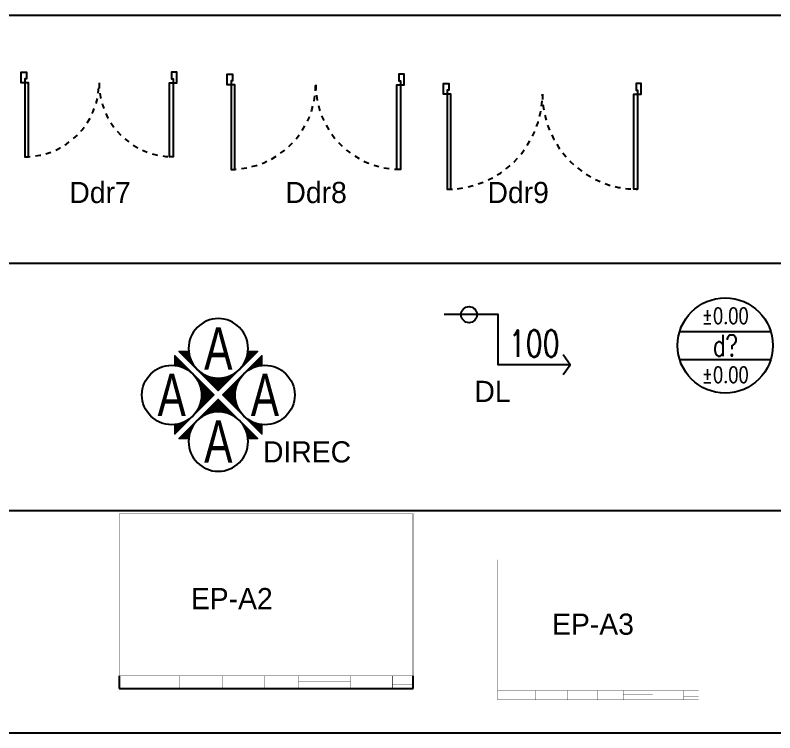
# Model space of a CAD drawing. Header units: inches. Extents: x -2548 to -2391, y 2200 to 2352.
# Drawn here: x -2535.92 to -2521.57, y 2304.76 to 2318.32 of the extents above; entities that cross this region are included whole.
import ezdxf
from ezdxf.enums import TextEntityAlignment as Align

# ---------------------------------------------------------------- set-up
doc = ezdxf.new("R2010")
doc.units = ezdxf.units.IN
doc.header["$MEASUREMENT"] = 0
doc.linetypes.add('GRID5', pattern=[0.75, 0.5, -0.1, 0.05, -0.1])
for name, color, linetype in [('4', 4, 'Continuous'), ('DIM', 8, 'Continuous'), ('DOOR', 9, 'Continuous'), ('DOOR-FRAME', 4, 'Continuous'), ('Leader', 8, 'Continuous'), ('VPORTS', 7, 'Continuous')]:
    doc.layers.add(name, color=color, linetype=linetype)
doc.styles.add('EUR', font='eur_____.pfb', dxfattribs={"width": 0.95})
doc.styles.add('Rs75', font='romans.shx', dxfattribs={"width": 0.75})

# ---------------------------------------------------------------- blocks, each defined once
blk = doc.blocks.new('Ddr7')
at = {"layer": 'DIM', "color": 8, "linetype": 'GRID5'}
for centre, start, end in [((35, -100), 270, 0), ((1435, -100), 180, 270)]:
    blk.add_arc(centre, 700, start, end, dxfattribs=at)
at = {"layer": 'DOOR'}
for points in [[(35, -100), (35, -800), (70, -800), (70, -100)], [(1435, -100), (1435, -800), (1400, -800), (1400, -100)]]:
    blk.add_lwpolyline(points, close=True, dxfattribs=at)
at = {"layer": 'DOOR-FRAME'}
for points in [[(35, -100), (0, -100), (0, 0), (50, 0), (50, -63), (35, -63)], [(1435, -100), (1470, -100), (1470, 0), (1420, 0), (1420, -63), (1435, -63)]]:
    blk.add_lwpolyline(points, close=True, dxfattribs=at)
blk = doc.blocks.new('Ddr8')
at = {"layer": 'DIM', "color": 8, "linetype": 'GRID5'}
for centre, start, end in [((35, -100), 270, 0), ((1635, -100), 180, 270)]:
    blk.add_arc(centre, 800, start, end, dxfattribs=at)
at = {"layer": 'DOOR'}
for points in [[(35, -100), (35, -900), (70, -900), (70, -100)], [(1635, -100), (1635, -900), (1600, -900), (1600, -100)]]:
    blk.add_lwpolyline(points, close=True, dxfattribs=at)
at = {"layer": 'DOOR-FRAME'}
for points in [[(35, -100), (0, -100), (0, 0), (50, 0), (50, -63), (35, -63)], [(1635, -100), (1670, -100), (1670, 0), (1620, 0), (1620, -63), (1635, -63)]]:
    blk.add_lwpolyline(points, close=True, dxfattribs=at)
blk = doc.blocks.new('Ddr9')
at = {"layer": 'DIM', "color": 8, "linetype": 'GRID5'}
for centre, start, end in [((35, -100), 270, 0), ((1835, -100), 180, 270)]:
    blk.add_arc(centre, 900, start, end, dxfattribs=at)
at = {"layer": 'DOOR'}
for points in [[(35, -100), (35, -1000), (70, -1000), (70, -100)], [(1835, -100), (1835, -1000), (1800, -1000), (1800, -100)]]:
    blk.add_lwpolyline(points, close=True, dxfattribs=at)
at = {"layer": 'DOOR-FRAME'}
for points in [[(35, -100), (0, -100), (0, 0), (50, 0), (50, -63), (35, -63)], [(1835, -100), (1870, -100), (1870, 0), (1820, 0), (1820, -63), (1835, -63)]]:
    blk.add_lwpolyline(points, close=True, dxfattribs=at)
blk = doc.blocks.new('E')
at = {"color": 0}
for p, q in [((4.456, 2.282), (3.101, 3.637)), ((4.262, 2.41), (3.101, 3.571)), ((4.111, 2.495), (3.101, 3.504)), ((3.982, 2.558), (3.101, 3.438)), ((3.865, 2.608), (3.101, 3.372)), ((3.758, 2.649), (3.101, 3.306)), ((3.658, 2.682), (3.101, 3.239)), ((3.564, 2.71), (3.101, 3.173)), ((3.475, 2.733), (3.101, 3.107)), ((3.389, 2.753), (3.101, 3.04)), ((3.307, 2.769), (3.101, 2.974)), ((3.228, 2.782), (3.101, 2.908)), ((3.151, 2.792), (3.101, 2.842)), ((6.721, 0), (5.136, 1.585)), ((6.655, 0), (5.248, 1.406)), ((6.588, 0), (5.326, 1.262)), ((6.522, 0), (5.385, 1.137)), ((6.456, 0), (5.432, 1.023)), ((6.389, 0), (5.471, 0.919)), ((6.323, 0), (5.503, 0.82)), ((6.257, 0), (5.529, 0.727)), ((6.19, 0), (5.551, 0.639)), ((6.124, 0), (5.57, 0.554)), ((6.058, 0), (5.585, 0.473)), ((5.992, 0), (5.597, 0.394)), ((5.925, 0), (5.607, 0.318)), ((5.859, 0), (5.614, 0.245)), ((5.793, 0), (5.62, 0.173)), ((5.726, 0), (5.623, 0.103)), ((5.66, 0), (5.625, 0.035)), ((6.721, 0), (5.136, -1.585)), ((6.655, 0), (5.248, -1.406)), ((6.588, 0), (5.326, -1.262)), ((6.522, 0), (5.385, -1.137)), ((6.456, 0), (5.432, -1.023)), ((6.389, 0), (5.471, -0.919)), ((6.323, 0), (5.503, -0.82)), ((6.257, 0), (5.529, -0.727)), ((6.19, 0), (5.551, -0.639)), ((6.124, 0), (5.57, -0.554)), ((6.058, 0), (5.585, -0.473)), ((5.992, 0), (5.597, -0.394)), ((5.925, 0), (5.607, -0.318)), ((5.859, 0), (5.614, -0.245)), ((5.793, 0), (5.62, -0.173)), ((5.726, 0), (5.623, -0.103)), ((5.66, 0), (5.625, -0.035)), ((4.456, -2.282), (3.101, -3.637)), ((4.262, -2.41), (3.101, -3.571)), ((4.111, -2.495), (3.101, -3.504)), ((3.982, -2.558), (3.101, -3.438)), ((3.865, -2.608), (3.101, -3.372)), ((3.758, -2.649), (3.101, -3.306)), ((3.658, -2.682), (3.101, -3.239)), ((3.564, -2.71), (3.101, -3.173)), ((3.475, -2.733), (3.101, -3.107)), ((3.389, -2.753), (3.101, -3.04)), ((3.307, -2.769), (3.101, -2.974)), ((3.228, -2.782), (3.101, -2.908)), ((3.151, -2.792), (3.101, -2.842))]:
    blk.add_line(p, q, dxfattribs=at)
at = {"color": 2}
blk.add_lwpolyline([(3.101, -2.798), (3.101, -3.689), (6.79, 0), (3.101, 3.689), (3.101, 2.798)], dxfattribs=at)
at = {"color": 9}
blk.add_circle((2.812, 0), 2.812, dxfattribs=at)
at = {"color": 6, "style": 'EUR', "width": 0.75}
blk.add_attdef('NO', text='', height=4.5, dxfattribs=at).set_placement((2.812, 0), align=Align.MIDDLE)
blk = doc.blocks.new('DIREC')
ref = blk.add_blockref('E', (0, 7.214), dxfattribs=dict(xscale=-1, rotation=90))
ref.add_attrib('NO', 'A', dxfattribs={"color": 6, "height": 4, "style": 'EUR', "width": 0.75}).set_placement((0, 4.402), align=Align.MIDDLE)
ref = blk.add_blockref('E', (-7.214, 0))
ref.add_attrib('NO', 'A', dxfattribs={"color": 6, "height": 4, "style": 'EUR', "width": 0.75}).set_placement((-4.402, 0), align=Align.MIDDLE)
ref = blk.add_blockref('E', (7.214, 0), dxfattribs=dict(rotation=180))
ref.add_attrib('NO', 'A', dxfattribs={"color": 6, "height": 4, "style": 'EUR', "width": 0.75}).set_placement((4.402, 0), align=Align.MIDDLE)
ref = blk.add_blockref('E', (0, -7.214), dxfattribs=dict(xscale=-1, rotation=270))
ref.add_attrib('NO', 'A', dxfattribs={"color": 6, "height": 4, "style": 'EUR', "width": 0.75}).set_placement((0, -4.402), align=Align.MIDDLE)
blk = doc.blocks.new('ARX')
at = {"layer": 'DIM'}
blk.add_line((0, 0), (-1, 0), dxfattribs=at)
at = {"layer": 'DIM', "color": 4}
blk.add_lwpolyline([(-0.35, 0.5), (0, 0), (-0.35, -0.5)], dxfattribs=at)
blk = doc.blocks.new('DL')
at = {"layer": 'DIM', "linetype": 'Continuous', "extrusion": (0, 0, -1)}
blk.add_lwpolyline([(-9.56, -4.729), (-2.746, -4.729), (-2.746, 0), (2.349, 0)], dxfattribs=at)
at = {"layer": 'DIM', "color": 4, "linetype": 'Continuous'}
blk.add_circle((0, 0), 0.757, dxfattribs=at)
at = {"layer": 'Leader', "linetype": 'Continuous', "extrusion": (0, 0, -1), "xscale": 1.875, "yscale": 1.875, "zscale": 1.875, "rotation": 180}
blk.add_blockref('ARX', (-9.56, -4.729), dxfattribs=at)
at = {"layer": 'DIM', "color": 2, "style": 'Rs75', "width": 0.75}
blk.add_attdef('100', text='', height=2.5, dxfattribs=at).set_placement((6.153, -4.729), align=Align.BOTTOM_CENTER)
blk = doc.blocks.new('DN')
at = {"color": 8}
for p, q in [((-4.301, 1.322), (4.301, 1.322)), ((-4.301, -1.322), (4.301, -1.322))]:
    blk.add_line(p, q, dxfattribs=at)
blk.add_circle((0, 0), 4.5, dxfattribs=at)
at = {"color": 2, "style": 'Rs75', "width": 0.75}
for p in [(0, 2.81), (0, -2.769)]:
    blk.add_attdef('%%P0.00', text='', height=1.5, dxfattribs=at).set_placement(p, align=Align.MIDDLE)
at = {"color": 4, "style": 'Rs75', "width": 0.75}
blk.add_attdef('D1', text='', height=2, dxfattribs=at).set_placement((0, 0), align=Align.MIDDLE)
blk = doc.blocks.new('EP-A2')
for p, q in [((557.5, 331), (557.5, 331)), ((-4, -5), (-4, -5))]:
    blk.add_line(p, q)
at = {"color": 10}
for p, q in [((0, 23.8), (0, 0)), ((555, 0), (555, 23.8)), ((0, 0), (555, 0))]:
    blk.add_line(p, q, dxfattribs=at)
at = {"const_width": 0.75}
blk.add_lwpolyline([(0, 0), (0, 330), (555, 330), (555, 0)], close=True, dxfattribs=at)
for points in [[(555, 23.8), (0, 23.8)], [(114.2, 23.8), (114.2, 0)], [(194.5, 23.8), (194.5, 0)], [(273.5, 23.8), (273.5, 0)], [(338.5, 23.8), (338.5, 0)], [(436.9, 23.8), (436.9, 0)], [(515.9, 23.8), (515.9, 0)], [(338.5, 13.8), (436.9, 13.8)], [(555, 8.1), (515.9, 8.1)]]:
    blk.add_lwpolyline(points, dxfattribs=at)
blk = doc.blocks.new('EP-A3')
at = {"color": 7, "const_width": 0.5}
for points in [[(0, 0), (0, 265), (380, 265), (380, 0)], [(0, 17.5), (0, 0), (380, 0), (380, 17.5)]]:
    blk.add_lwpolyline(points, close=True, dxfattribs=at)
for points in [[(72.2, 17.5), (72.2, 0)], [(131.3, 17.5), (131.3, 0)], [(189.4, 17.5), (189.4, 0)], [(237.2, 17.5), (237.2, 0)], [(293.1, 17.5), (293.1, 0)], [(351.2, 17.5), (351.2, 0)], [(237.2, 10.6), (293.1, 10.6)], [(351.2, 5.5), (380, 5.5)]]:
    blk.add_lwpolyline(points, dxfattribs=at)

msp = doc.modelspace()

# ---------------------------------------------------------------- linework, layer by layer
for p, q in [((-2547.27235, 2318.32397), (-2476.47077, 2318.32397)), ((-2547.27235, 2313.63589), (-2476.47077, 2313.63589)), ((-2547.27235, 2308.96203), (-2476.47077, 2308.96203)), ((-2547.27235, 2304.75731), (-2476.47077, 2304.75731))]:
    msp.add_line(p, q)

# ---------------------------------------------------------------- block references
at = {"layer": 'VPORTS'}
for name, p, xscale, yscale, zscale in [('Ddr7', (-2535.80979, 2317.24701), 0.002, 0.002, 0.002), ('Ddr8', (-2531.91625, 2317.20922), 0.002, 0.002, 0.002), ('Ddr9', (-2527.83373, 2317.03246), 0.002, 0.002, 0.002), ('DIREC', (-2532.086, 2311.14417), 0.2, 0.2, 0.2), ('EP-A2', (-2533.95728, 2305.59615), 0.01, 0.01, 0.01), ('EP-A3', (-2526.80979, 2305.38126), 0.01, 0.01, 0.01)]:
    msp.add_blockref(name, p, dxfattribs=dict(at, xscale=xscale, yscale=yscale, zscale=zscale))
ref = msp.add_blockref('DN', (-2522.5085, 2312.07957), dxfattribs=dict(at, xscale=0.2, yscale=0.2, zscale=0.2))
ref.add_attrib('D1', 'd?', dxfattribs={"layer": '0', "color": 4, "height": 0.4, "style": 'Rs75', "width": 0.75}).set_placement((-2522.5085, 2312.07957), align=Align.MIDDLE)
ref.add_attrib('%%P0.00', '%%p0.00', dxfattribs={"layer": '0', "color": 2, "height": 0.3, "style": 'Rs75', "width": 0.75}).set_placement((-2522.5085, 2312.64159), align=Align.MIDDLE)
ref.add_attrib('%%P0.00', '%%p0.00', dxfattribs={"layer": '0', "color": 2, "height": 0.3, "style": 'Rs75', "width": 0.75}).set_placement((-2522.5085, 2311.52569), align=Align.MIDDLE)
at = {"layer": 'VPORTS', "xscale": 0.2, "yscale": 0.2, "zscale": 0.2}
msp.add_blockref('DL', (-2527.34935, 2312.6624), dxfattribs=at).add_auto_attribs({'100': '100'})

# ---------------------------------------------------------------- texts
at = {"layer": '4'}
for s, p in [('Ddr7', (-2534.90006, 2314.77244)), ('Ddr8', (-2530.81751, 2314.77244)), ('Ddr9', (-2526.99957, 2314.77244)), ('DL', (-2527.24732, 2311.01229)), ('DIREC', (-2531.24108, 2309.86876)), ('EP-A2', (-2532.60445, 2307.09474)), ('EP-A3', (-2525.7794, 2306.61124))]:
    msp.add_text(s, height=0.4, dxfattribs=at).set_placement(p)

doc.saveas('drawing.dxf')
